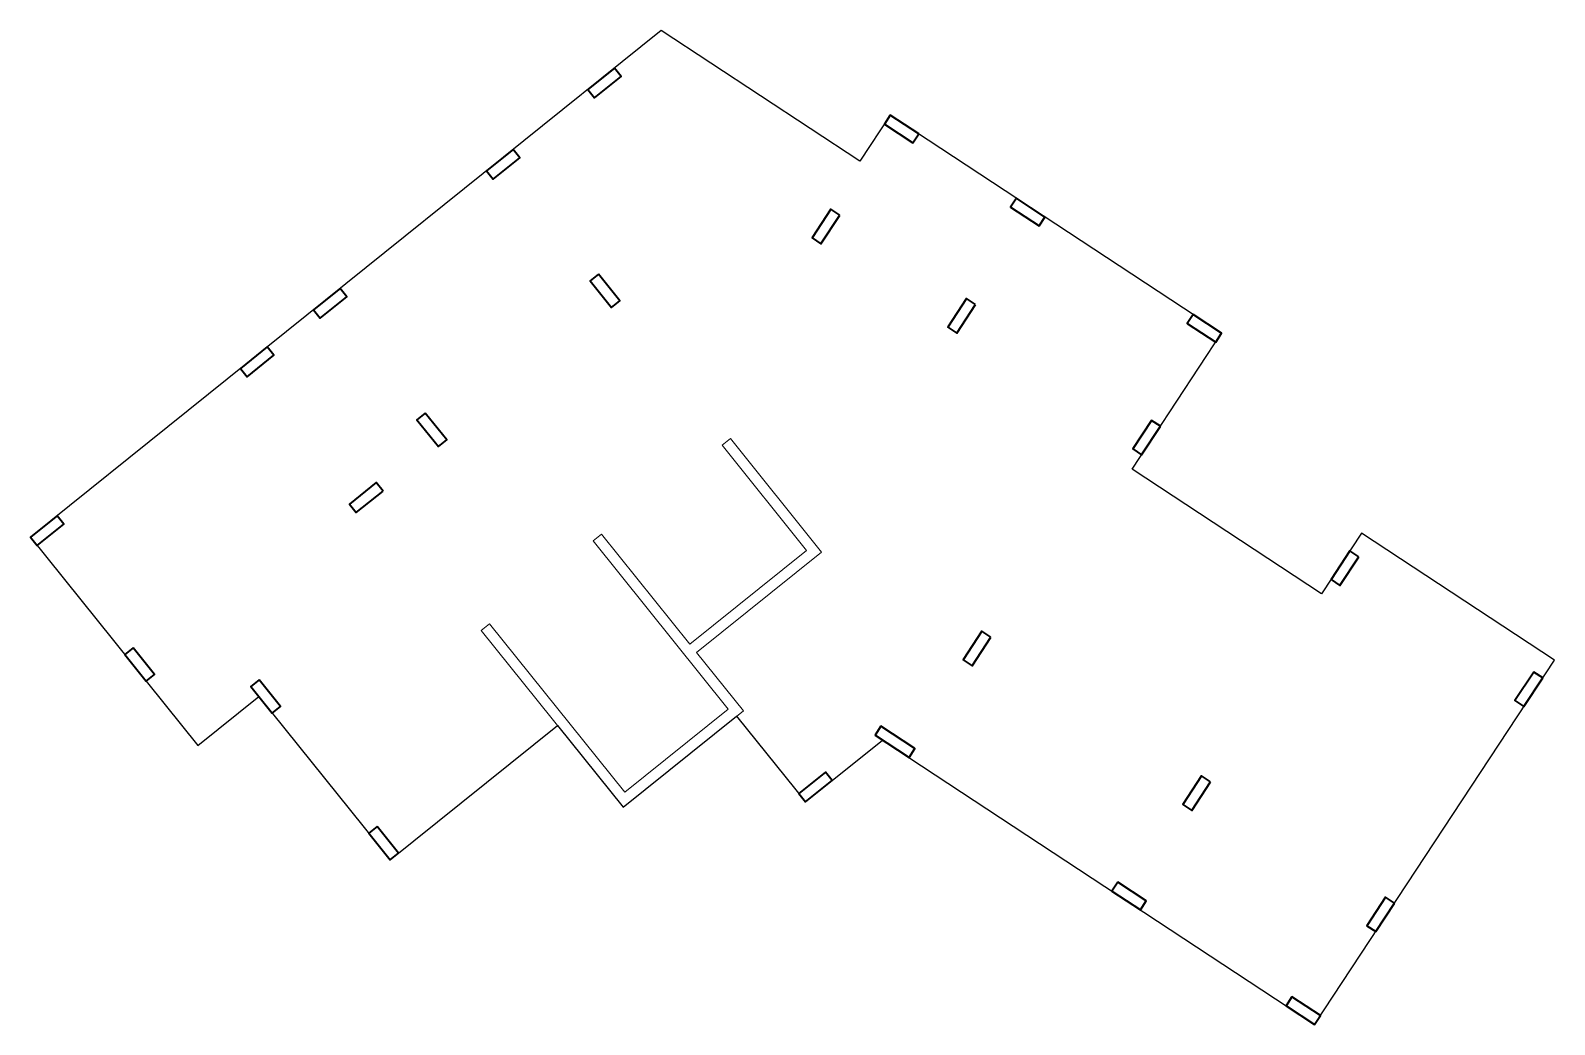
# Model space of a CAD drawing. Header units: metres. Extents: x 7511969.2 to 7512004.9, y 4692322.2 to 4692345.4.
import ezdxf

# ---------------------------------------------------------------- set-up
doc = ezdxf.new("R2010")
doc.units = ezdxf.units.M
doc.layers.add('2D Drafting - General_Pen_No__88', color=20, linetype='Continuous', lineweight=20, true_color=0xfd4435)
doc.layers.add('A - Shtyllat_Pen_No__22', color=8, linetype='Continuous', lineweight=35)

msp = doc.modelspace()

# ---------------------------------------------------------------- linework, layer by layer
msp.add_lwpolyline([(7511999.262, 4692322.151), (7512004.871, 4692330.671), (7512000.361, 4692333.64), (7511999.426, 4692332.22), (7511994.999, 4692335.135), (7511997.089, 4692338.309), (7511989.342, 4692343.409), (7511988.633, 4692342.332), (7511983.99, 4692345.389), (7511969.244, 4692333.545), (7511973.157, 4692328.672), (7511974.584, 4692329.818), (7511977.654, 4692325.998), (7511981.567, 4692329.14), (7511983.101, 4692327.23), (7511985.752, 4692329.359), (7511987.363, 4692327.354), (7511989.163, 4692328.801)], close=True)
at = {"layer": '2D Drafting - General_Pen_No__88', "color": 20, "linetype": 'Continuous', "lineweight": 20, "true_color": 0xfd4435}
msp.add_lwpolyline([(7511979.977, 4692331.519), (7511983.14, 4692327.582), (7511985.557, 4692329.523), (7511982.395, 4692333.46), (7511982.589, 4692333.617), (7511984.656, 4692331.044), (7511987.385, 4692333.236), (7511985.412, 4692335.692), (7511985.607, 4692335.848), (7511987.736, 4692333.197), (7511984.812, 4692330.849), (7511985.908, 4692329.485), (7511983.101, 4692327.23), (7511979.782, 4692331.363)], close=True, dxfattribs=at)
at = {"layer": 'A - Shtyllat_Pen_No__22', "color": 8, "linetype": 'Continuous', "lineweight": 35, "flags": 128}
for points in [[(7511982.895, 4692344.509), (7511982.271, 4692344.008), (7511982.428, 4692343.813), (7511983.051, 4692344.314)], [(7511989.342, 4692343.409), (7511989.205, 4692343.2), (7511989.873, 4692342.76), (7511990.01, 4692342.969)], [(7511980.529, 4692342.609), (7511979.906, 4692342.108), (7511980.062, 4692341.913), (7511980.686, 4692342.414)], [(7511992.29, 4692341.468), (7511992.153, 4692341.259), (7511992.821, 4692340.819), (7511992.959, 4692341.028)], [(7511988.163, 4692341.072), (7511987.954, 4692341.21), (7511987.514, 4692340.542), (7511987.723, 4692340.404)], [(7511982.519, 4692339.693), (7511982.324, 4692339.536), (7511982.825, 4692338.912), (7511983.02, 4692339.069)], [(7511976.483, 4692339.359), (7511975.859, 4692338.858), (7511976.016, 4692338.663), (7511976.639, 4692339.164)], [(7511991.337, 4692338.983), (7511991.128, 4692339.12), (7511990.688, 4692338.452), (7511990.897, 4692338.315)], [(7511996.421, 4692338.749), (7511996.283, 4692338.54), (7511996.951, 4692338.1), (7511997.089, 4692338.309)], [(7511974.779, 4692337.991), (7511974.156, 4692337.49), (7511974.312, 4692337.295), (7511974.936, 4692337.796)], [(7511978.473, 4692336.443), (7511978.278, 4692336.286), (7511978.779, 4692335.662), (7511978.974, 4692335.819)], [(7511995.659, 4692336.137), (7511995.45, 4692336.275), (7511995.01, 4692335.606), (7511995.219, 4692335.469)], [(7511977.485, 4692334.623), (7511977.328, 4692334.818), (7511976.704, 4692334.317), (7511976.861, 4692334.122)], [(7511969.867, 4692334.046), (7511969.244, 4692333.545), (7511969.4, 4692333.35), (7511970.024, 4692333.851)], [(7512000.295, 4692333.085), (7512000.086, 4692333.223), (7511999.646, 4692332.554), (7511999.855, 4692332.417)], [(7511991.694, 4692331.205), (7511991.485, 4692331.343), (7511991.045, 4692330.674), (7511991.254, 4692330.537)], [(7511971.643, 4692330.957), (7511971.448, 4692330.801), (7511971.949, 4692330.177), (7511972.144, 4692330.333)], [(7512004.596, 4692330.253), (7512004.387, 4692330.39), (7512003.947, 4692329.722), (7512004.156, 4692329.585)], [(7511974.591, 4692330.208), (7511974.396, 4692330.052), (7511974.897, 4692329.428), (7511975.092, 4692329.585)], [(7511989.126, 4692329.124), (7511988.989, 4692328.915), (7511989.782, 4692328.393), (7511989.92, 4692328.602)], [(7511987.987, 4692327.854), (7511987.83, 4692328.049), (7511987.206, 4692327.549), (7511987.363, 4692327.354)], [(7511996.83, 4692327.823), (7511996.621, 4692327.961), (7511996.181, 4692327.292), (7511996.39, 4692327.155)], [(7511977.348, 4692326.778), (7511977.153, 4692326.621), (7511977.654, 4692325.998), (7511977.849, 4692326.154)], [(7511994.659, 4692325.481), (7511994.522, 4692325.272), (7511995.19, 4692324.832), (7511995.328, 4692325.041)], [(7512001.132, 4692324.991), (7512000.923, 4692325.129), (7512000.483, 4692324.46), (7512000.692, 4692324.323)], [(7511998.731, 4692322.8), (7511998.594, 4692322.591), (7511999.262, 4692322.151), (7511999.399, 4692322.36)]]:
    msp.add_lwpolyline(points, close=True, dxfattribs=at)

doc.saveas('drawing.dxf')
